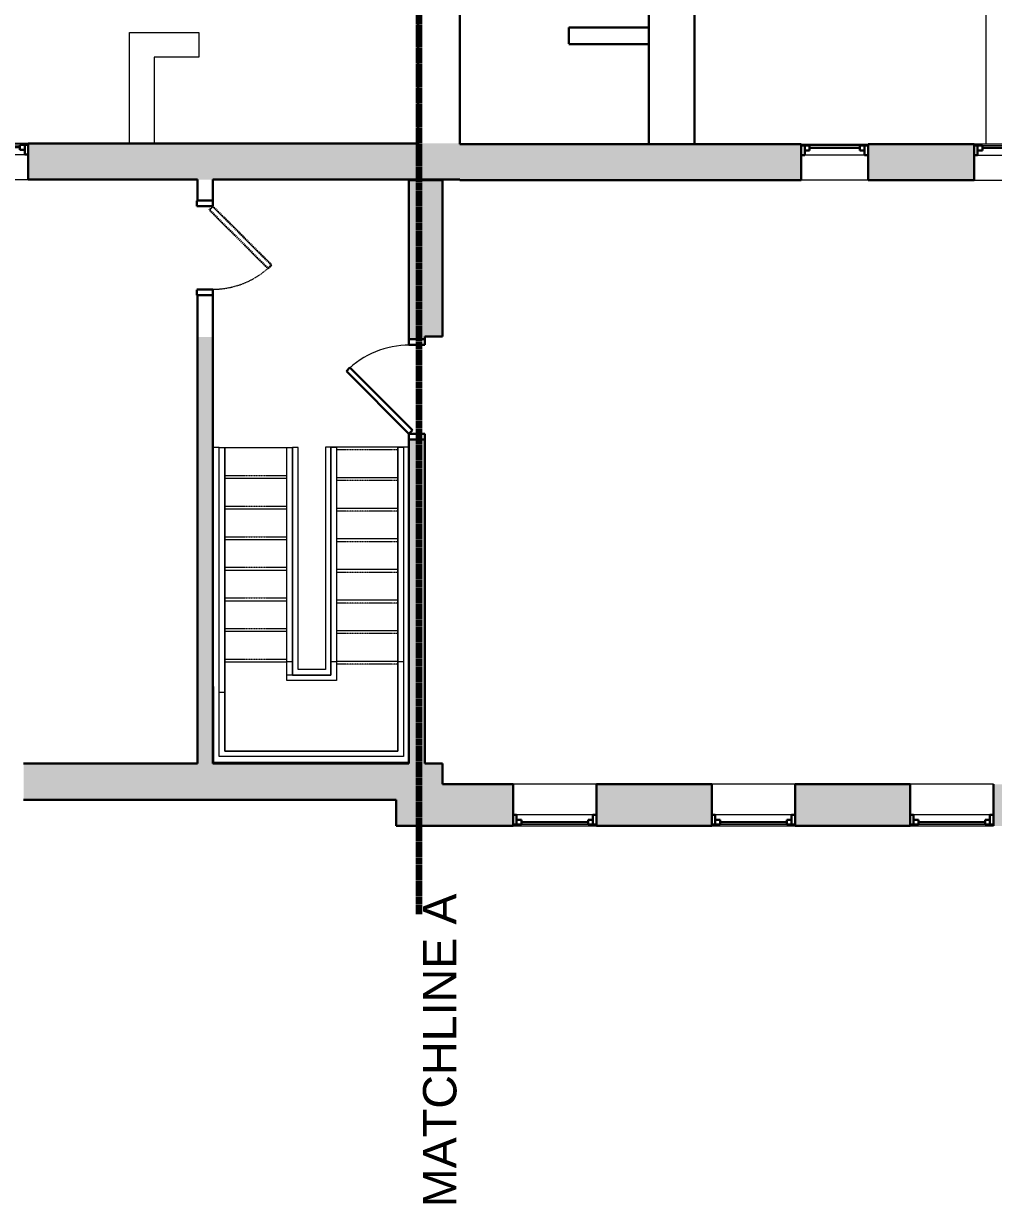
# Model space of a CAD drawing. Header units: inches. Extents: x -529 to 1015, y -2066 to -1239.
# Drawn here: x 201.3 to 549.6, y -2065.5 to -1641.7 of the extents above; entities that cross this region are included whole.
import ezdxf

# ---------------------------------------------------------------- set-up
doc = ezdxf.new("R2010")
doc.units = ezdxf.units.IN
doc.header["$MEASUREMENT"] = 0
for name, pattern in [('Dash', [0.25, 0.125, -0.125]), ('Demolished', [0.1875, 0.125, -0.0625]), ('Overhead 1_16_', [0.101562, 0.0625, -0.039062])]:
    doc.linetypes.add(name, pattern=pattern)
for name, color, linetype, lineweight in [('A-ANNO-MATC', 214, 'Dash', 140), ('A-DOOR', 31, 'Continuous', 18), ('A-DOOR-FRAM', 31, 'Continuous', 30), ('A-FLOR-HRAL', 11, 'Continuous', 18), ('A-GLAZ', 151, 'Continuous', 18), ('A-ROOF', 132, 'Demolished', 9), ('A-WALL', 113, 'Continuous', 18), ('A-WALL-PATT', 111, 'Continuous', 18), ('G-ANNO-TEXT', 231, 'Continuous', 9), ('I-WALL', 2, 'Demolished', 9), ('S-STRS', 31, 'Continuous', 18)]:
    doc.layers.add(name, color=color, linetype=linetype, lineweight=lineweight)
doc.styles.add('Swis721 Lt BT', font='swissl.ttf', dxfattribs={"height": 12})

# ---------------------------------------------------------------- blocks, each defined once
blk = doc.blocks.new('Top Rail Type - Top Rail_Internal_-5057916-2ND FLOOR - DEMOLITION')
at = {"layer": 'A-FLOR-HRAL', "lineweight": 9}
for p, q in [((295.88, -1793.99), (297.88, -1793.99)), ((295.88, -1870.99), (295.88, -1793.99)), ((297.88, -1793.99), (297.88, -1870.99)), ((311.66, -1793.82), (313.66, -1793.82)), ((311.66, -1870.82), (311.66, -1793.82)), ((313.66, -1793.82), (313.66, -1870.82)), ((295.88, -1875.69), (295.88, -1870.99)), ((297.88, -1870.99), (295.88, -1870.99)), ((297.88, -1870.99), (297.88, -1875.69)), ((311.66, -1870.82), (313.66, -1870.82)), ((311.66, -1875.69), (311.66, -1870.82)), ((313.66, -1870.82), (313.66, -1877.69)), ((297.88, -1875.69), (295.88, -1875.69)), ((295.88, -1877.69), (295.88, -1876.68)), ((297.88, -1875.69), (311.66, -1875.69)), ((313.66, -1877.69), (295.88, -1877.69))]:
    blk.add_line(p, q, dxfattribs=at)
blk = doc.blocks.new('Top Rail Type - Top Rail_Internal_-V1-2ND FLOOR - DEMOLITION')
at = {"layer": 'A-FLOR-HRAL', "lineweight": 9}
for p, q in [((295.88, -1793.99), (297.88, -1793.99)), ((295.88, -1870.99), (295.88, -1793.99)), ((297.88, -1870.99), (297.88, -1793.99)), ((313.66, -1793.82), (311.66, -1793.82)), ((311.66, -1793.82), (311.66, -1870.82)), ((313.66, -1793.82), (313.66, -1870.82)), ((295.88, -1876.69), (295.88, -1870.99)), ((297.88, -1875.69), (297.88, -1870.99)), ((311.66, -1870.82), (311.66, -1875.69)), ((313.66, -1870.82), (313.66, -1877.69)), ((311.66, -1875.69), (297.88, -1875.69)), ((313.66, -1877.69), (295.88, -1877.69))]:
    blk.add_line(p, q, dxfattribs=at)
blk = doc.blocks.new('Top Rail Type - Top Rail_Internal_-5057935-2ND FLOOR - DEMOLITION')
at = {"layer": 'A-FLOR-HRAL', "lineweight": 9}
for p, q in [((271.53, -1793.99), (273.53, -1793.99)), ((271.53, -1870.99), (271.53, -1793.99)), ((273.53, -1793.99), (273.53, -1870.99)), ((335.7, -1793.82), (337.7, -1793.82)), ((335.7, -1870.82), (335.7, -1793.82)), ((337.7, -1793.82), (337.7, -1870.82)), ((271.53, -1881.99), (271.53, -1870.99)), ((273.53, -1870.99), (273.53, -1881.99)), ((335.7, -1870.82), (337.7, -1870.82)), ((335.7, -1902.99), (335.7, -1870.82)), ((337.7, -1870.82), (337.7, -1904.99)), ((271.53, -1904.99), (271.53, -1881.99)), ((273.53, -1881.99), (271.53, -1881.99)), ((273.53, -1881.99), (273.53, -1902.99)), ((273.53, -1902.99), (335.7, -1902.99)), ((337.7, -1904.99), (271.53, -1904.99))]:
    blk.add_line(p, q, dxfattribs=at)
blk = doc.blocks.new('Top Rail Type - Top Rail_Internal_-V2-2ND FLOOR - DEMOLITION')
at = {"layer": 'A-FLOR-HRAL', "lineweight": 9}
for p, q in [((271.53, -1793.99), (273.53, -1793.99)), ((271.53, -1881.99), (271.53, -1793.99)), ((273.53, -1881.99), (273.53, -1793.99)), ((337.7, -1793.82), (335.7, -1793.82)), ((335.7, -1793.82), (335.7, -1870.82)), ((337.7, -1793.82), (337.7, -1870.82)), ((335.7, -1870.82), (335.7, -1902.99)), ((337.7, -1870.82), (337.7, -1904.99)), ((271.53, -1904.99), (271.53, -1881.99)), ((273.53, -1902.99), (273.53, -1881.99)), ((335.7, -1902.99), (273.53, -1902.99)), ((337.7, -1904.99), (271.53, -1904.99))]:
    blk.add_line(p, q, dxfattribs=at)
blk = doc.blocks.new('Window-Double-Hung - 24_ x 44_-5077948-2ND FLOOR - DEMOLITION')
at = {"layer": 'A-GLAZ', "color": 8, "lineweight": 30}
for p, q in [((-12, 6.5), (-12, -6.5)), ((-12, 6), (-9, 6)), ((-10.75, 6), (-10.75, 2.5)), ((-10.75, 4.25), (-9, 4.25)), ((-9, 6), (-9, 4.25)), ((-9, 5.125), (9, 5.125)), ((9, 6), (12, 6)), ((9, 6), (9, 4.25)), ((10.75, 4.25), (9, 4.25)), ((10.75, 6), (10.75, 2.5)), ((12, -6.5), (12, 6.5)), ((-12, 2.5), (-10.75, 2.5)), ((10.75, 2.5), (12, 2.5))]:
    blk.add_line(p, q, dxfattribs=at)
at = {"layer": 'A-GLAZ'}
for p, q in [((12, 6.5), (-12, 6.5)), ((-12, -6.5), (12, -6.5))]:
    blk.add_line(p, q, dxfattribs=at)
at = {"layer": 'A-GLAZ', "lineweight": 9}
for p, q in [((-9, 6), (9, 6)), ((-10.75, 2.5), (10.75, 2.5))]:
    blk.add_line(p, q, dxfattribs=at)
blk = doc.blocks.new('Single Flush - OTJ_SOLIDFLUSH_ALUM 7_ 2_ 6_-5153033-2ND FLOOR - DEMOLITION')
at = {"layer": 'A-DOOR', "color": 10, "linetype": 'Demolished', "lineweight": 30}
for p, q in [((-7.41, -22.59), (13.67, -1.51)), ((14.91, -2.75), (-6.17, -23.83)), ((13.67, -1.51), (14.91, -2.75)), ((-6.17, -23.83), (-7.41, -22.59))]:
    blk.add_line(p, q, dxfattribs=at)
at = {"layer": 'A-DOOR', "color": 7, "linetype": 'Demolished', "lineweight": 9}
blk.add_arc((14.91, -2.75), 29.81, 179.5, 225, dxfattribs=at)
at = {"layer": 'A-DOOR-FRAM', "color": 10, "linetype": 'Demolished'}
for p, q in [((-17, 3), (-17, -2.75)), ((-17, 3), (-15, 3)), ((-15, 3), (-15, -2.75)), ((15, 3), (15, -2.75)), ((15, 3), (17, 3)), ((17, 3), (17, -2.75)), ((-17, -2.75), (-15, -2.75)), ((15, -2.75), (17, -2.75))]:
    blk.add_line(p, q, dxfattribs=at)
blk = doc.blocks.new('Window-Double-Hung - 2_ - 5 239_256_ W x 42_-5478030-2ND FLOOR - DEMOLITION')
at = {"layer": 'A-GLAZ', "color": 8, "lineweight": 30}
for p, q in [((-14.97, 7.5), (-14.97, -7.5)), ((-14.97, 7), (-11.97, 7)), ((-13.72, 7), (-13.72, 3.5)), ((-13.72, 5.25), (-11.97, 5.25)), ((-11.97, 7), (-11.97, 5.25)), ((-11.97, 6.13), (11.97, 6.13)), ((11.97, 7), (14.97, 7)), ((11.97, 7), (11.97, 5.25)), ((13.72, 5.25), (11.97, 5.25)), ((13.72, 7), (13.72, 3.5)), ((14.97, -7.5), (14.97, 7.5)), ((-14.97, 3.5), (-13.72, 3.5)), ((13.72, 3.5), (14.97, 3.5))]:
    blk.add_line(p, q, dxfattribs=at)
at = {"layer": 'A-GLAZ'}
for p, q in [((14.97, 7.5), (-14.97, 7.5)), ((-14.97, -7.5), (14.97, -7.5))]:
    blk.add_line(p, q, dxfattribs=at)
at = {"layer": 'A-GLAZ', "lineweight": 9}
for p, q in [((-11.97, 7), (11.97, 7)), ((-13.72, 3.5), (13.72, 3.5))]:
    blk.add_line(p, q, dxfattribs=at)
blk = doc.blocks.new('Window-Double-Hung - 24_ x 44_-5436741-2ND FLOOR - DEMOLITION')
at = {"layer": 'A-GLAZ'}
for p, q in [((-12, 6.5), (12, 6.5)), ((12, -6.5), (-12, -6.5))]:
    blk.add_line(p, q, dxfattribs=at)
at = {"layer": 'A-GLAZ', "color": 8, "lineweight": 30}
for p, q in [((-12, -6.5), (-12, 6.5)), ((12, 6.5), (12, -6.5)), ((-12, -2.5), (-10.75, -2.5)), ((-10.75, -6), (-10.75, -2.5)), ((10.75, -2.5), (12, -2.5)), ((10.75, -6), (10.75, -2.5)), ((-12, -6), (-9, -6)), ((-10.75, -4.25), (-9, -4.25)), ((-9, -6), (-9, -4.25)), ((-9, -5.125), (9, -5.125)), ((9, -6), (9, -4.25)), ((10.75, -4.25), (9, -4.25)), ((9, -6), (12, -6))]:
    blk.add_line(p, q, dxfattribs=at)
at = {"layer": 'A-GLAZ', "lineweight": 9}
for p, q in [((-10.75, -2.5), (10.75, -2.5)), ((-9, -6), (9, -6))]:
    blk.add_line(p, q, dxfattribs=at)
blk = doc.blocks.new('Single Flush - D1 2_8_ X 6_8_ - NOT FR-5727882-2ND FLOOR - DEMOLITION')
at = {"layer": 'A-DOOR', "color": 8, "lineweight": 30}
for p, q in [((-7.83, -27.26), (14.67, -4.76)), ((15.91, -6), (-6.59, -28.49)), ((14.67, -4.76), (15.91, -6)), ((-6.59, -28.49), (-7.83, -27.26))]:
    blk.add_line(p, q, dxfattribs=at)
at = {"layer": 'A-DOOR', "lineweight": 9}
blk.add_arc((15.91, -6), 31.81, 179.5, 225, dxfattribs=at)
at = {"layer": 'A-DOOR-FRAM', "color": 8}
for p, q in [((-18, -0.25), (-18, -6)), ((-18, -0.25), (-16, -0.25)), ((-16, -0.25), (-16, -6)), ((16, -0.25), (16, -6)), ((16, -0.25), (18, -0.25)), ((18, -0.25), (18, -6)), ((-18, -6), (-16, -6)), ((16, -6), (18, -6))]:
    blk.add_line(p, q, dxfattribs=at)

msp = doc.modelspace()

# ---------------------------------------------------------------- hatches: boundary and pattern name
at = {"layer": 'A-WALL-PATT', "lineweight": 9}
h = msp.add_hatch(color=7, dxfattribs=at)
h.paths.add_polyline_path([(357.94, -1697.72), (357.94, -1684.72), (202.95, -1684.72), (202.95, -1697.72), (349.06, -1697.72)], flags=0)
h.paths.add_polyline_path([(126.01, -1697.72), (178.95, -1697.72), (178.95, -1684.72), (126.01, -1684.72)], flags=0)
h.paths.add_polyline_path([(102.01, -1697.72), (102.01, -1684.72), (52.01, -1684.72), (52.01, -1697.72)], flags=0)
h.paths.add_polyline_path([(-45.36, -1697.72), (-45.36, -1684.72), (-186.36, -1684.72), (-186.36, -1697.72), (-75.58, -1697.72)], flags=0)
h.paths.add_polyline_path([(-21.36, -1697.72), (28.01, -1697.72), (28.01, -1684.72), (-21.36, -1684.72)], flags=0)
h = msp.add_hatch(color=7, dxfattribs=at)
h.paths.add_polyline_path([(480.56, -1697.97), (480.56, -1684.97), (357.94, -1684.97), (357.94, -1697.97), (455.22, -1697.97)], flags=0)
h.paths.add_polyline_path([(504.56, -1697.97), (531.38, -1697.97), (531.38, -1684.97), (504.56, -1684.97)], flags=0)
h = msp.add_hatch(color=7, dxfattribs=at)
h.paths.add_polyline_path([(728.31, -1697.97), (728.31, -1684.97), (566.63, -1684.97), (566.63, -1697.97), (720.63, -1697.97)], flags=0)
h.paths.add_polyline_path([(778.27, -1697.97), (778.27, -1684.97), (746.31, -1684.97), (746.31, -1697.97), (773.71, -1697.97)], flags=0)
h.paths.add_polyline_path([(531.38, -1697.97), (542.63, -1697.97), (542.63, -1684.97), (531.38, -1684.97)], flags=0)
for points in [[(351.7, -1754.09), (351.7, -1697.97), (339.7, -1697.97), (339.7, -1754.09), (349.06, -1754.09)], [(269.25, -1907.52), (269.25, -1754.22), (263.75, -1754.22), (263.75, -1907.52)]]:
    msp.add_hatch(color=7, dxfattribs=at).paths.add_polyline_path(points, flags=0)
h = msp.add_hatch(color=7, dxfattribs=at)
h.paths.add_polyline_path([(339.7, -1907.52), (345.38, -1907.52), (345.38, -1791.09), (339.7, -1791.09), (339.7, -1865.31)], flags=0)
h.paths.add_polyline_path([(339.7, -1755.09), (345.38, -1755.09), (345.38, -1754.09), (339.7, -1754.09)], flags=0)
h = msp.add_hatch(color=7, dxfattribs=at)
h.paths.add_polyline_path([(335.08, -1920.52), (335.08, -1914.91), (351.7, -1914.91), (351.7, -1907.52), (201.3, -1907.52), (201.3, -1920.52), (295.98, -1920.52)], flags=0)
h.paths.add_polyline_path([(133.05, -1920.52), (180.3, -1920.52), (180.3, -1907.52), (97.05, -1907.52), (97.05, -1920.52), (120.05, -1920.52)], flags=0)
h.paths.add_polyline_path([(76.05, -1920.52), (76.05, -1907.52), (-16.81, -1907.52), (-16.81, -1920.52), (30.58, -1920.52)], flags=0)
h.paths.add_polyline_path([(-37.81, -1920.52), (-37.81, -1907.52), (-235.08, -1907.52), (-235.08, -1920.52), (-73.81, -1920.52), (-73.81, -1916.91), (-64.92, -1916.91), (-64.92, -1920.52)], flags=0)
h.paths.add_polyline_path([(-261.08, -1920.52), (-261.08, -1907.52), (-273.58, -1907.52), (-273.58, -1920.52)], flags=0)
h = msp.add_hatch(color=7, dxfattribs=at)
h.paths.add_polyline_path([(987.5, -1929.91), (998.98, -1929.91), (998.98, -1914.91), (987.5, -1914.93), (987.5, -1928.95)], flags=0)
h.paths.add_polyline_path([(929.37, -1929.91), (961.96, -1929.91), (961.96, -1914.91), (929.37, -1914.91), (929.37, -1924.1)], flags=0)
h.paths.add_polyline_path([(903.82, -1929.91), (903.82, -1914.91), (874.68, -1914.91), (874.68, -1929.91), (879.87, -1929.91)], flags=0)
h.paths.add_polyline_path([(849.14, -1929.91), (849.14, -1914.91), (828.03, -1914.91), (828.03, -1915.23), (823.16, -1915.23), (823.16, -1914.91), (807.14, -1914.91), (807.14, -1929.91), (826.03, -1929.91)], flags=0)
h.paths.add_polyline_path([(781.14, -1929.91), (781.14, -1914.91), (742.31, -1914.91), (742.31, -1929.91)], flags=0)
h.paths.add_polyline_path([(716.31, -1929.91), (716.31, -1914.91), (631.75, -1914.91), (631.75, -1929.91), (667.55, -1929.91)], flags=0)
h.paths.add_polyline_path([(601.82, -1929.91), (601.82, -1914.91), (549.57, -1914.91), (549.57, -1929.91)], flags=0)
h.paths.add_polyline_path([(519.64, -1929.91), (519.64, -1914.91), (478.36, -1914.91), (478.36, -1929.91)], flags=0)
h.paths.add_polyline_path([(407, -1929.91), (448.42, -1929.91), (448.42, -1914.91), (407, -1914.91)], flags=0)
h.paths.add_polyline_path([(377.07, -1929.91), (377.07, -1914.91), (335.08, -1914.91), (335.08, -1929.91), (349.06, -1929.91)], flags=0)

# ---------------------------------------------------------------- linework, layer by layer
at = {"layer": 'A-ANNO-MATC'}
msp.add_line((343.25, -1328.69), (343.25, -1961.69), dxfattribs=at)
at = {"layer": 'A-ROOF', "color": 10, "lineweight": 30}
for p, q in [((425.79, -1380.14), (425.79, -1684.97)), ((442.19, -1684.97), (442.19, -1380.14)), ((425.79, -1684.97), (442.19, -1684.97))]:
    msp.add_line(p, q, dxfattribs=at)
at = {"layer": 'A-ROOF', "color": 7}
msp.add_line((546.94, -1684.97), (546.94, -1380.14), dxfattribs=at)
at = {"layer": 'A-WALL', "color": 10, "linetype": 'Demolished', "lineweight": 30}
for p, q in [((342.94, -1636.64), (342.94, -1684.72)), ((357.94, -1684.97), (357.94, -1636.64))]:
    msp.add_line(p, q, dxfattribs=at)
at = {"layer": 'A-WALL', "lineweight": 9}
for p, q in [((239.3, -1684.72), (239.3, -1644.86)), ((239.3, -1644.86), (264.18, -1644.86)), ((264.18, -1644.86), (264.18, -1653.73)), ((248.17, -1653.73), (248.17, -1684.72)), ((264.18, -1653.73), (248.17, -1653.73)), ((345.7, -1697.97), (345.7, -1697.72)), ((357.94, -1697.97), (351.7, -1697.97))]:
    msp.add_line(p, q, dxfattribs=at)
at = {"layer": 'A-WALL', "color": 8, "lineweight": 30}
for p, q in [((342.94, -1684.72), (202.95, -1684.72)), ((480.56, -1684.97), (357.94, -1684.97)), ((542.63, -1684.97), (504.56, -1684.97)), ((202.95, -1697.72), (263.75, -1697.72)), ((269.25, -1697.72), (357.94, -1697.72)), ((357.94, -1697.72), (357.94, -1697.97)), ((357.94, -1697.97), (480.56, -1697.97)), ((504.56, -1697.97), (542.63, -1697.97)), ((263.75, -1907.52), (201.3, -1907.52)), ((339.7, -1907.52), (269.25, -1907.52)), ((351.7, -1907.52), (345.38, -1907.52)), ((351.7, -1914.91), (351.7, -1907.52)), ((377.07, -1914.91), (351.7, -1914.91)), ((448.42, -1914.91), (407, -1914.91)), ((519.64, -1914.91), (478.36, -1914.91)), ((201.3, -1920.52), (335.08, -1920.52)), ((335.08, -1920.52), (335.08, -1929.91)), ((335.08, -1929.91), (377.07, -1929.91)), ((407, -1929.91), (448.42, -1929.91)), ((478.36, -1929.91), (519.64, -1929.91))]:
    msp.add_line(p, q, dxfattribs=at)
at = {"layer": 'I-WALL', "color": 10, "lineweight": 30}
for p, q in [((425.79, -1643.02), (397.07, -1643.02)), ((397.07, -1643.02), (397.07, -1649.02)), ((425.79, -1649.02), (425.79, -1643.02)), ((397.07, -1649.02), (425.79, -1649.02)), ((263.75, -1697.72), (263.75, -1705.22)), ((269.25, -1705.22), (269.25, -1697.72)), ((263.75, -1705.22), (269.25, -1705.22)), ((269.25, -1739.22), (263.75, -1739.22))]:
    msp.add_line(p, q, dxfattribs=at)
at = {"layer": 'I-WALL', "color": 8, "linetype": 'Continuous', "lineweight": 30}
for p, q in [((351.7, -1697.97), (339.7, -1697.97)), ((339.7, -1697.97), (339.7, -1755.09)), ((351.7, -1754.09), (351.7, -1697.97)), ((263.75, -1739.22), (263.75, -1907.52)), ((269.25, -1907.52), (269.25, -1739.22)), ((345.38, -1755.09), (345.38, -1754.09)), ((345.38, -1754.09), (351.7, -1754.09)), ((339.7, -1755.09), (345.38, -1755.09)), ((339.7, -1791.09), (339.7, -1907.52)), ((345.38, -1791.09), (339.7, -1791.09)), ((345.38, -1907.52), (345.38, -1791.09))]:
    msp.add_line(p, q, dxfattribs=at)
at = {"layer": 'S-STRS', "lineweight": 9}
for p, q in [((271.53, -1793.99), (269.53, -1793.99)), ((269.53, -1879.82), (269.53, -1793.99)), ((273.53, -1793.99), (295.88, -1793.99)), ((299.88, -1793.99), (297.88, -1793.99)), ((299.88, -1873.69), (299.88, -1793.99)), ((311.66, -1793.82), (309.66, -1793.82)), ((309.66, -1793.82), (309.66, -1873.69)), ((335.7, -1793.82), (313.66, -1793.82)), ((339.7, -1793.82), (337.7, -1793.82)), ((273.53, -1804.99), (295.88, -1804.99)), ((335.7, -1804.82), (313.66, -1804.82)), ((273.53, -1815.99), (295.88, -1815.99)), ((335.7, -1815.82), (313.66, -1815.82)), ((273.53, -1826.99), (295.88, -1826.99)), ((335.7, -1826.82), (313.66, -1826.82)), ((273.53, -1837.99), (295.88, -1837.99)), ((335.7, -1837.82), (313.66, -1837.82)), ((273.53, -1848.99), (295.88, -1848.99)), ((335.7, -1848.82), (313.66, -1848.82)), ((273.53, -1859.99), (295.88, -1859.99)), ((335.7, -1859.82), (313.66, -1859.82)), ((273.53, -1870.99), (295.88, -1870.99)), ((335.7, -1870.82), (313.66, -1870.82)), ((309.66, -1873.69), (299.88, -1873.69)), ((269.53, -1879.82), (269.53, -1906.99)), ((269.53, -1906.99), (339.7, -1906.99))]:
    msp.add_line(p, q, dxfattribs=at)
at = {"layer": 'S-STRS', "linetype": 'Overhead 1_16_', "lineweight": 9}
for p, q in [((335.7, -1794.82), (313.66, -1794.82)), ((273.53, -1803.99), (295.88, -1803.99)), ((335.7, -1805.82), (313.66, -1805.82)), ((273.53, -1814.99), (295.88, -1814.99)), ((335.7, -1816.82), (313.66, -1816.82)), ((273.53, -1825.99), (295.88, -1825.99)), ((335.7, -1827.82), (313.66, -1827.82)), ((273.53, -1836.99), (295.88, -1836.99)), ((335.7, -1838.82), (313.66, -1838.82)), ((273.53, -1847.99), (295.88, -1847.99)), ((335.7, -1849.82), (313.66, -1849.82)), ((273.53, -1858.99), (295.88, -1858.99)), ((335.7, -1860.82), (313.66, -1860.82)), ((273.53, -1869.99), (295.88, -1869.99)), ((335.7, -1871.82), (313.66, -1871.82))]:
    msp.add_line(p, q, dxfattribs=at)

# ---------------------------------------------------------------- block references
at = {"layer": 'A-DOOR', "color": 7, "linetype": 'Demolished', "lineweight": 9, "rotation": 89.99999999999991}
msp.add_blockref('Single Flush - OTJ_SOLIDFLUSH_ALUM 7_ 2_ 6_-5153033-2ND FLOOR - DEMOLITION', (266.5, -1722.22), dxfattribs=at)
at = {"layer": 'A-DOOR', "rotation": 269.9999999999999}
msp.add_blockref('Single Flush - D1 2_8_ X 6_8_ - NOT FR-5727882-2ND FLOOR - DEMOLITION', (345.7, -1773.09), dxfattribs=at)
at = {"layer": 'A-FLOR-HRAL', "lineweight": 9}
for name in ['Top Rail Type - Top Rail_Internal_-5057935-2ND FLOOR - DEMOLITION', 'Top Rail Type - Top Rail_Internal_-V2-2ND FLOOR - DEMOLITION', 'Top Rail Type - Top Rail_Internal_-5057916-2ND FLOOR - DEMOLITION', 'Top Rail Type - Top Rail_Internal_-V1-2ND FLOOR - DEMOLITION']:
    msp.add_blockref(name, (0, 0), dxfattribs=at)
at = {"layer": 'A-GLAZ'}
for p in [(190.95, -1691.22), (554.63, -1691.47)]:
    msp.add_blockref('Window-Double-Hung - 24_ x 44_-5077948-2ND FLOOR - DEMOLITION', p, dxfattribs=at)
at = {"layer": 'A-GLAZ', "rotation": 180}
for name, p in [('Window-Double-Hung - 24_ x 44_-5436741-2ND FLOOR - DEMOLITION', (492.56, -1691.47)), ('Window-Double-Hung - 2_ - 5 239_256_ W x 42_-5478030-2ND FLOOR - DEMOLITION', (392.03, -1922.41)), ('Window-Double-Hung - 2_ - 5 239_256_ W x 42_-5478030-2ND FLOOR - DEMOLITION', (463.39, -1922.41)), ('Window-Double-Hung - 2_ - 5 239_256_ W x 42_-5478030-2ND FLOOR - DEMOLITION', (534.61, -1922.41))]:
    msp.add_blockref(name, p, dxfattribs=at)

# ---------------------------------------------------------------- texts
at = {"layer": 'G-ANNO-TEXT', "color": 7, "insert": (344.74, -2066.88), "char_height": 12, "width": 127.1085, "attachment_point": 1, "rotation": 90, "style": 'Swis721 Lt BT'}
msp.add_mtext('MATCHLINE A', dxfattribs=at)

doc.saveas('drawing.dxf')
